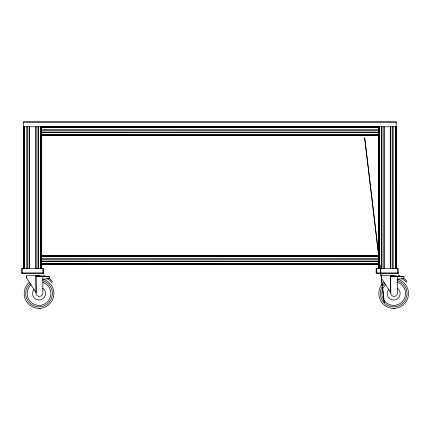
<?xml version="1.0" encoding="UTF-8"?>
<svg xmlns="http://www.w3.org/2000/svg" width="430" height="430" viewBox="0 0 430 430"><rect width="100%" height="100%" fill="white"/><g stroke="black" fill="none" stroke-linecap="round" stroke-linejoin="round"><path stroke-width="0.64" d="M42.839 279.204L49.138 278.672L49.461 276.85L35.991 275.635L42.849 276.254L42.833 292.997A3.418 3.418 0 0 1 39.409 296.415A3.418 3.418 0 0 1 35.991 292.997L35.959 275.635L36.184 292.959L26.66 277.941L26.488 276.221L26.703 277.893M397.503 276.254L397.492 292.997A3.418 3.418 0 0 1 394.068 296.415A3.418 3.418 0 0 1 390.65 292.997L390.612 275.635L397.503 276.254L390.693 276.366L397.503 276.372L404.103 276.942M23.731 127.522L23.886 127.06M396.164 134.859L395.783 135.52M124.549 135.235L124.238 135.611M209.044 264.214L208.786 264.584M211.345 256.119L211.657 255.737M293.013 135.256L292.755 135.627M396.164 129.731L395.783 130.043M130.027 135.235L129.365 135.611M298.49 135.256L297.834 135.638M214.522 264.214L213.866 264.595M205.927 256.038L206.524 255.737M397.497 279.204L403.797 278.672L404.119 276.85L390.65 275.635L390.843 292.959L381.319 277.941M396.154 122.351L23.419 122.351L23.419 126.764L396.164 126.764M41.506 126.866L378.454 126.866M41.506 126.92L378.454 126.92M41.506 126.99L378.454 126.99M41.506 127.06L378.454 127.146M41.506 127.232L378.454 127.232M41.506 127.328L378.454 127.328M41.506 127.522L378.454 127.522M41.506 129.731L378.454 129.731M41.506 130.295L378.454 130.295M41.506 132.091L378.454 132.091M41.506 132.65L378.454 132.65M41.506 134.859L378.454 134.859M41.506 135.058L378.454 135.058M41.506 135.149L378.454 135.149M41.215 135.24L378.69 135.289M41.215 135.321L378.69 135.369M41.215 135.396L378.69 135.445M41.215 135.52L378.69 135.563L41.215 135.617M298.549 135.256L298.549 135.638L378.69 135.665M41.506 255.737L378.454 255.764M41.506 255.839L378.454 255.839M41.506 255.963L378.454 255.957M41.506 256.033L378.454 256.038M41.506 256.119L378.454 256.119M41.506 256.205L378.454 256.205M41.506 256.301L378.454 256.301M41.506 256.495L378.454 256.495M41.506 258.704L378.454 258.704M41.506 259.269L378.454 259.269M41.506 261.064L378.454 261.064M41.506 261.623L378.454 261.623M41.506 263.837L378.454 263.837M41.506 264.031L378.454 264.031M41.506 264.122L378.454 264.214M41.506 264.294L378.454 264.294M41.506 264.369L378.454 264.369M41.506 264.434L378.454 264.434M378.454 264.531L41.506 264.568L378.454 264.59M43.838 272.932L21.505 272.932L21.5 268.519L43.586 268.519L43.586 272.932M398.497 272.932L376.164 272.932L376.159 268.519L398.239 268.519L398.239 272.932M21.71 273.668L43.838 273.668M376.368 273.668L398.497 273.668M26.472 275.635L39.297 275.635M381.136 275.635L393.955 275.635M38.867 308.348L40.35 308.348M393.525 308.348L395.009 308.348M42.849 276.254L36.034 276.366L42.849 276.372L49.445 276.942M290.497 135.638L289.841 135.256M122.029 135.611L121.373 135.235L121.308 135.617M213.866 255.737L214.462 256.038M206.524 264.595L205.868 264.214M395.783 132.343L396.164 132.65M295.625 135.638L295.319 135.256M127.156 135.611L126.85 135.235M208.738 255.737L209.044 256.119M211.657 264.595L211.345 264.214M395.783 126.866L396.164 127.522M400.523 276.726L398.846 275.055L398.062 275.84L398.906 276.673M45.865 276.726L44.188 275.055L43.403 275.84L44.247 276.673M23.886 135.321L23.731 134.859M26.665 277.608L26.708 277.893M26.493 276.221L26.671 277.941L26.639 277.629M397.546 268.519L397.546 272.932M396.164 268.519L396.154 121.652L23.628 121.652L23.628 122.351M396.051 126.764L396.062 268.519M395.998 126.764L395.939 268.519M395.858 126.764L395.863 268.519M395.783 126.764L395.783 268.519M395.691 126.764L395.691 268.519M395.6 126.764L395.6 268.519M395.406 126.764L395.406 268.519M393.171 126.764L393.192 268.519M392.633 126.764L392.633 268.519M390.838 126.764L390.838 268.519M390.273 126.764L390.273 268.519M384.339 126.764L384.339 268.519M383.78 126.764L383.78 268.519M381.985 126.764L381.985 268.519M381.421 126.764L381.421 268.519M379.212 126.764L379.212 268.519M379.018 126.764L379.018 268.519M378.921 126.764L378.921 268.519M378.835 126.764L378.835 268.519M378.749 126.764L378.749 268.519M378.674 126.764L378.674 268.519M378.556 268.519L378.454 126.791M376.863 268.519L376.863 272.932M298.597 135.197L298.597 135.665M121.389 135.24L121.389 135.617M42.887 268.519L42.887 272.932M41.506 126.764L41.506 268.519M41.404 126.764L41.404 268.519M41.344 126.764L41.28 268.519M41.205 126.764L41.205 268.519M41.124 126.764L41.124 268.519M41.038 126.764L41.038 268.519M40.941 126.764L40.941 268.519M40.748 126.764L40.748 268.519M38.533 126.764L38.533 268.519M37.974 126.764L37.974 268.519M36.179 126.764L36.179 268.519M35.62 126.764L35.62 268.519M29.681 126.764L29.681 268.519M29.122 126.764L29.122 268.519M27.326 126.764L27.326 268.519M26.762 126.764L26.762 268.519M24.553 126.764L24.553 268.519M24.36 126.764L24.36 268.519M24.263 126.764L24.263 268.519M24.177 126.764L24.177 268.519M24.091 126.764L24.091 268.519M24.021 268.519L24.021 126.764L23.897 268.519M23.849 126.764L23.854 268.519M23.79 126.764L23.795 268.519M22.204 268.519L22.204 272.932M397.68 279.237A14.84 14.84 0 0 1 406.904 300.221A14.84 14.84 0 0 1 384.533 305.214A14.84 14.84 0 0 1 383.963 282.295M397.288 280.666A13.357 13.357 0 0 1 405.587 299.549A13.357 13.357 0 0 1 385.452 304.042A13.357 13.357 0 0 1 384.936 283.418M396.885 282.091A11.868 11.868 0 0 1 404.281 298.855A11.868 11.868 0 0 1 386.414 302.913A11.868 11.868 0 0 1 385.844 284.601M397.277 288.121A6.493 6.493 0 0 1 398.879 297.399A6.493 6.493 0 0 1 389.526 298.517A6.493 6.493 0 0 1 388.903 289.121M403.808 278.473A11.497 11.497 0 0 1 406.99 281.526L406.2 282.306A11.621 11.621 0 0 0 401.34 278.366M43.027 279.237A14.84 14.84 0 0 1 52.256 300.221A14.84 14.84 0 0 1 29.88 305.214A14.84 14.84 0 0 1 29.31 282.295M48.606 278.14A11.497 11.497 0 0 1 52.336 281.526L51.546 282.306A11.621 11.621 0 0 0 46.687 278.366M42.629 280.666A13.357 13.357 0 0 1 50.934 299.549A13.357 13.357 0 0 1 30.793 304.042A13.357 13.357 0 0 1 30.283 283.418M42.817 282.273A11.868 11.868 0 0 1 49.428 299.221A11.868 11.868 0 0 1 31.594 302.785A11.868 11.868 0 0 1 31.186 284.601M42.618 288.121A6.493 6.493 0 0 1 44.22 297.399A6.493 6.493 0 0 1 34.868 298.517A6.493 6.493 0 0 1 34.244 289.121M381.302 277.549C336.534 -98.492 398.148 418.766 381.313 277.565"/></g></svg>
